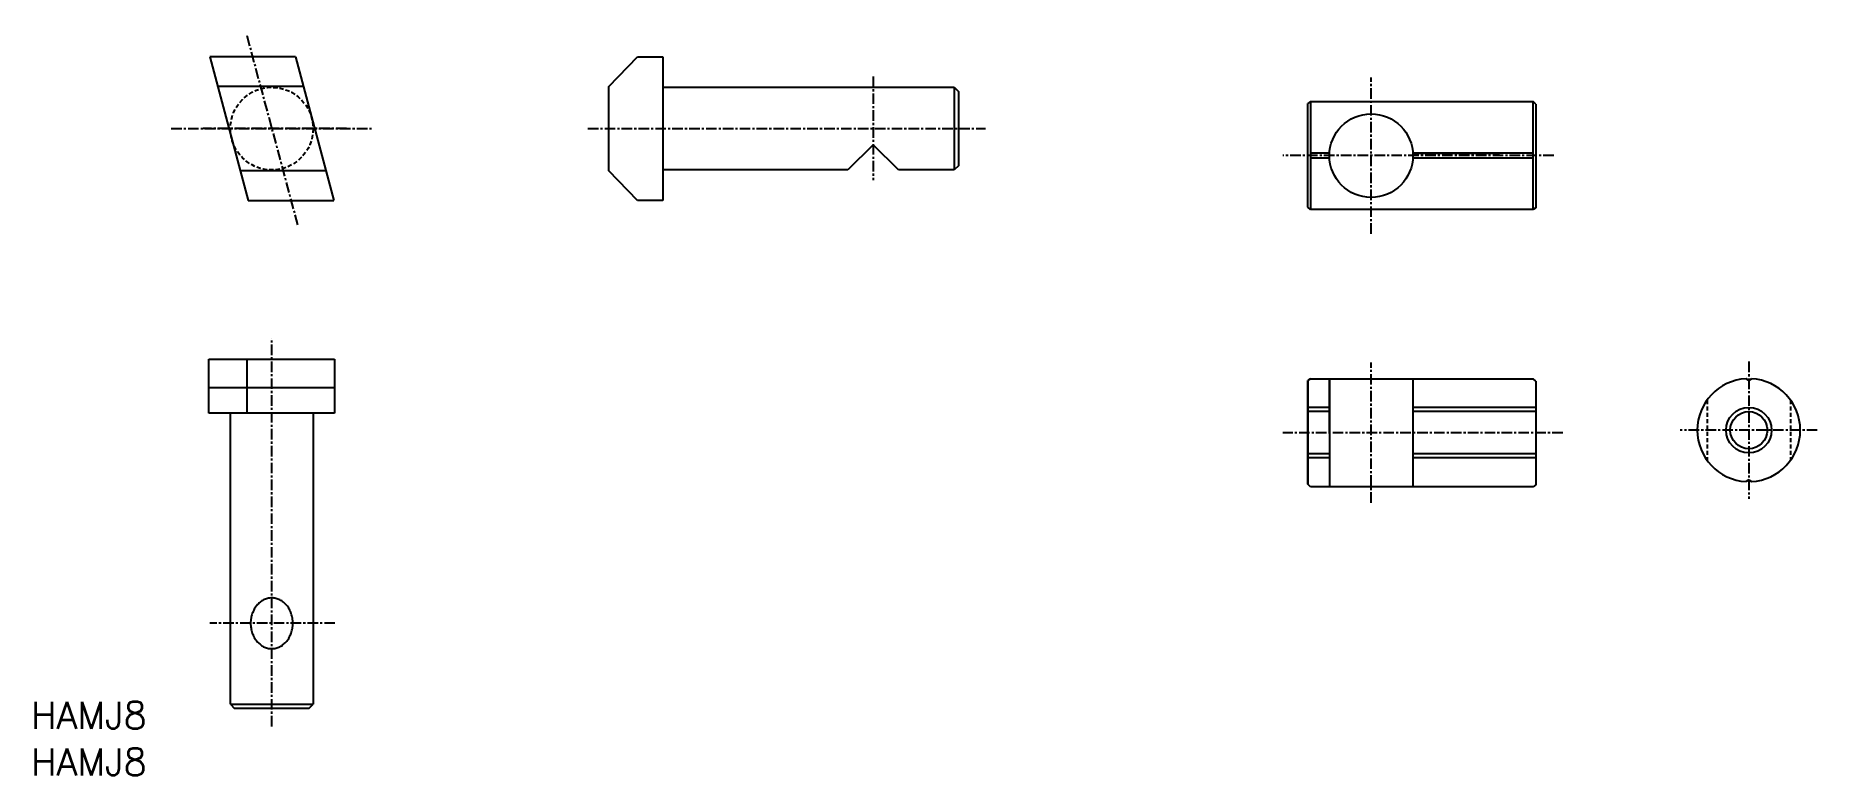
# Model space of a CAD drawing. Extents: x -28 to 183, y -77 to 11.
import ezdxf

# ---------------------------------------------------------------- set-up
doc = ezdxf.new("R2010")
doc.units = 0
doc.linetypes.add('CENTER', pattern=[2, 1.25, -0.25, 0.25, -0.25])
doc.linetypes.add('DASHED', pattern=[0.75, 0.5, -0.25])
doc.layers.get('0').update_dxf_attribs({"linetype": 'CONTINUOUS'})
doc.layers.add('CENTER', color=1, linetype='CENTER')
doc.styles.get("Standard").update_dxf_attribs({"font": 'txt.shx', "bigfont": 'bigfont.shx'})

msp = doc.modelspace()

# ---------------------------------------------------------------- linework, layer by layer
at = {"color": 7, "linetype": 'CONTINUOUS'}
for p, q in [((2.8, 8.5), (-7.35, 8.5)), ((-7.35, 8.5), (-2.8, -8.5)), ((2.8, 8.5), (7.35, -8.5)), ((39.96, 5), (43.36, 8.5)), ((43.36, 8.5), (46.36, 8.5)), ((46.36, 8.5), (46.36, -8.5)), ((3.73, 5), (-6.41, 5)), ((39.96, -5), (39.96, 5)), ((46.36, 4.9), (80.86, 4.9)), ((80.86, 4.9), (81.36, 4.4)), ((80.86, 4.9), (80.86, -4.9)), ((81.36, 4.4), (81.36, -4.4)), ((123.08, 3.2), (122.78, 2.97)), ((122.78, -9.3), (122.78, 2.97)), ((123.08, 3.2), (149.48, 3.2)), ((149.78, 2.9), (149.48, 3.2)), ((149.78, 2.9), (149.78, -9.37)), ((71.26, -1.9), (68.26, -4.9)), ((74.26, -4.9), (71.26, -1.9)), ((6.41, -5), (-3.73, -5)), ((43.36, -8.5), (39.96, -5)), ((68.26, -4.9), (46.36, -4.9)), ((80.86, -4.9), (74.26, -4.9)), ((81.36, -4.4), (80.86, -4.9)), ((-2.8, -8.5), (7.35, -8.5)), ((46.36, -8.5), (43.36, -8.5)), ((123.08, -9.6), (122.78, -9.3)), ((149.48, -9.6), (123.08, -9.6)), ((149.78, -9.37), (149.48, -9.6)), ((-7.45, -27.32), (7.45, -27.32)), ((-7.45, -33.72), (-7.45, -27.32)), ((-2.9, -33.72), (-2.9, -27.32)), ((7.45, -27.32), (7.45, -33.72)), ((7.45, -30.72), (-7.45, -30.72)), ((123.08, -29.63), (122.78, -29.86)), ((122.78, -29.86), (122.78, -42.13)), ((122.78, -42.13), (122.78, -29.86)), ((122.78, -42.13), (122.78, -29.86)), ((123.08, -29.63), (149.48, -29.63)), ((125.33, -36.03), (125.33, -29.63)), ((125.33, -29.63), (125.33, -42.43)), ((135.23, -29.63), (135.23, -42.43)), ((149.78, -29.93), (149.48, -29.63)), ((149.78, -29.93), (149.78, -42.2)), ((149.78, -29.93), (149.78, -42.2)), ((175.03, -29.83), (174.7, -29.64)), ((175.03, -29.83), (175.36, -29.64)), ((7.45, -33.72), (-7.45, -33.72)), ((-4.9, -36.42), (-4.9, -33.72)), ((4.9, -33.72), (4.9, -36.42)), ((125.33, -33.53), (122.78, -33.53)), ((149.78, -33.53), (135.23, -33.53)), ((-4.9, -68.22), (-4.9, -36.42)), ((4.9, -36.42), (4.9, -68.22)), ((125.33, -38.53), (122.78, -38.53)), ((149.78, -38.53), (135.23, -38.53)), ((123.08, -42.43), (122.78, -42.13)), ((149.78, -42.2), (149.48, -42.43)), ((175.03, -41.63), (174.7, -41.82)), ((175.03, -41.63), (175.36, -41.82)), ((149.48, -42.43), (123.08, -42.43)), ((-4.9, -68.22), (-4.4, -68.72)), ((-4.9, -68.22), (4.9, -68.22)), ((4.4, -68.72), (-4.4, -68.72)), ((4.4, -68.72), (4.9, -68.22))]:
    msp.add_line(p, q, dxfattribs=at)
at = {"color": 3, "linetype": 'CONTINUOUS'}
for p, q in [((123.08, 3.2), (123.08, -9.6)), ((149.48, -9.6), (149.48, 3.2)), ((125.34, -2.9), (123.08, -2.9)), ((125.34, -3.5), (123.08, -3.5)), ((135.22, -2.9), (145.48, -2.9)), ((149.48, -2.9), (135.22, -2.9)), ((149.48, -3.5), (135.22, -3.5)), ((125.33, -33.03), (122.78, -33.03)), ((149.78, -33.03), (135.23, -33.03)), ((125.33, -39.03), (122.78, -39.03)), ((149.78, -39.03), (135.23, -39.03))]:
    msp.add_line(p, q, dxfattribs=at)
at = {"color": 3, "linetype": 'DASHED'}
for p, q in [((170.08, -32.17), (170.08, -39.29)), ((179.98, -32.17), (179.98, -39.29))]:
    msp.add_line(p, q, dxfattribs=at)
at = {"color": 7, "linetype": 'CONTINUOUS'}
msp.add_polyline3d([(0, -61.62, 0), (0.12, -61.62, 0), (0.25, -61.6, 0), (0.37, -61.59, 0), (0.49, -61.56, 0), (0.61, -61.53, 0), (0.73, -61.49, 0), (0.84, -61.44, 0), (0.96, -61.39, 0), (1.07, -61.33, 0), (1.18, -61.27, 0), (1.29, -61.19, 0), (1.39, -61.11, 0), (1.49, -61.03, 0), (1.59, -60.94, 0), (1.68, -60.84, 0), (1.77, -60.74, 0), (1.85, -60.63, 0), (1.93, -60.52, 0), (2.01, -60.41, 0), (2.08, -60.29, 0), (2.14, -60.16, 0), (2.2, -60.03, 0), (2.26, -59.9, 0), (2.31, -59.77, 0), (2.35, -59.63, 0), (2.39, -59.49, 0), (2.43, -59.35, 0), (2.45, -59.2, 0), (2.47, -59.06, 0), (2.49, -58.91, 0), (2.5, -58.77, 0), (2.5, -58.62, 0), (2.5, -58.47, 0), (2.49, -58.33, 0), (2.47, -58.18, 0), (2.45, -58.03, 0), (2.43, -57.89, 0), (2.39, -57.75, 0), (2.35, -57.61, 0), (2.31, -57.47, 0), (2.26, -57.34, 0), (2.2, -57.21, 0), (2.14, -57.08, 0), (2.08, -56.95, 0), (2.01, -56.83, 0), (1.93, -56.72, 0), (1.85, -56.6, 0), (1.77, -56.5, 0), (1.68, -56.4, 0), (1.59, -56.3, 0), (1.49, -56.21, 0), (1.39, -56.13, 0), (1.29, -56.05, 0), (1.18, -55.97, 0), (1.07, -55.91, 0), (0.96, -55.85, 0), (0.84, -55.79, 0), (0.73, -55.75, 0), (0.61, -55.71, 0), (0.49, -55.68, 0), (0.37, -55.65, 0), (0.25, -55.63, 0), (0.12, -55.62, 0), (0, -55.62, 0), (-0.12, -55.62, 0), (-0.25, -55.63, 0), (-0.37, -55.65, 0), (-0.49, -55.68, 0), (-0.61, -55.71, 0), (-0.73, -55.75, 0), (-0.84, -55.79, 0), (-0.96, -55.85, 0), (-1.07, -55.91, 0), (-1.18, -55.97, 0), (-1.29, -56.05, 0), (-1.39, -56.13, 0), (-1.49, -56.21, 0), (-1.59, -56.3, 0), (-1.68, -56.4, 0), (-1.77, -56.5, 0), (-1.85, -56.6, 0), (-1.93, -56.72, 0), (-2.01, -56.83, 0), (-2.08, -56.95, 0), (-2.14, -57.08, 0), (-2.2, -57.21, 0), (-2.26, -57.34, 0), (-2.31, -57.47, 0), (-2.35, -57.61, 0), (-2.39, -57.75, 0), (-2.43, -57.89, 0), (-2.45, -58.03, 0), (-2.47, -58.18, 0), (-2.49, -58.33, 0), (-2.5, -58.47, 0), (-2.5, -58.62, 0), (-2.5, -58.77, 0), (-2.49, -58.91, 0), (-2.47, -59.06, 0), (-2.45, -59.2, 0), (-2.43, -59.35, 0), (-2.39, -59.49, 0), (-2.35, -59.63, 0), (-2.31, -59.77, 0), (-2.26, -59.9, 0), (-2.2, -60.03, 0), (-2.14, -60.16, 0), (-2.08, -60.29, 0), (-2.01, -60.41, 0), (-1.93, -60.52, 0), (-1.85, -60.63, 0), (-1.77, -60.74, 0), (-1.68, -60.84, 0), (-1.59, -60.94, 0), (-1.49, -61.03, 0), (-1.39, -61.11, 0), (-1.29, -61.19, 0), (-1.18, -61.27, 0), (-1.07, -61.33, 0), (-0.96, -61.39, 0), (-0.84, -61.44, 0), (-0.73, -61.49, 0), (-0.61, -61.53, 0), (-0.49, -61.56, 0), (-0.37, -61.59, 0), (-0.25, -61.6, 0), (-0.12, -61.62, 0), (0, -61.62, 0)], dxfattribs=at)
at = {"color": 3, "linetype": 'DASHED'}
msp.add_circle((0, 0), 4.9, dxfattribs=at)
at = {"color": 7, "linetype": 'CONTINUOUS'}
for centre, radius in [((130.28, -3.2), 4.95), ((175.03, -35.73), 2.2)]:
    msp.add_circle(centre, radius, dxfattribs=at)
at = {"color": 3, "linetype": 'CONTINUOUS'}
msp.add_circle((175.03, -35.73), 2.7, dxfattribs=at)
at = {"color": 7, "linetype": 'CONTINUOUS'}
for start, end in [(93.1097, 266.8903), (273.1097, 86.8903)]:
    msp.add_arc((175.03, -35.73), 6.1, start, end, dxfattribs=at)
at = {"layer": 'CENTER', "color": 1, "linetype": 'CENTER'}
for p, q in [((-2.95, 11.02), (3.05, -11.38)), ((71.26, 6.17), (71.26, -6.11)), ((130.28, -12.46), (130.28, 6.06)), ((-11.92, 0), (11.84, 0)), ((-11.92, 0), (11.84, 0)), ((8.87, 0), (-8.13, 0)), ((37.46, 0), (84.57, 0)), ((151.93, -3.2), (119.81, -3.2)), ((0, -70.84), (0, -24.83)), ((130.28, -44.33), (130.28, -27.73)), ((175.03, -27.61), (175.03, -43.85)), ((183.15, -35.73), (166.91, -35.73)), ((152.98, -36.03), (119.81, -36.03)), ((7.49, -58.62), (-7.33, -58.62))]:
    msp.add_line(p, q, dxfattribs=at)

# ---------------------------------------------------------------- texts
at = {"color": 7, "linetype": 'CONTINUOUS'}
for p in [(-28.53, -71.11), (-28.53, -76.64)]:
    msp.add_text('HAMJ8', height=3.2, dxfattribs=at).set_placement(p)

doc.saveas('drawing.dxf')
